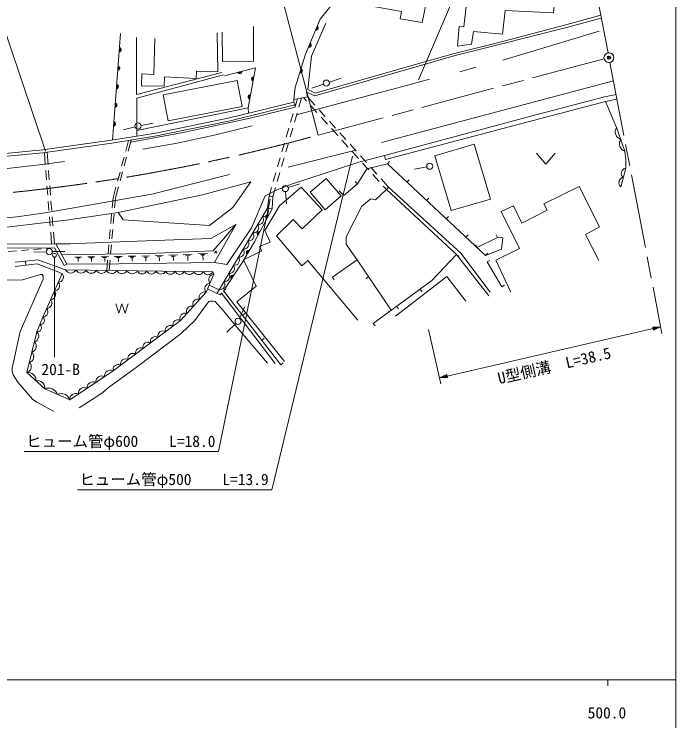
# Model space of a CAD drawing. Units: millimetres, scale not verified. Extents: x 40000 to 680000, y 20000 to 380000.
# Drawn here: x 471934 to 579000, y 198357 to 312687 of the extents above; entities that cross this region are included whole.
import ezdxf
from ezdxf.enums import TextEntityAlignment as Align

# ---------------------------------------------------------------- set-up
doc = ezdxf.new("R2010")
doc.units = ezdxf.units.MM
doc.header["$LTSCALE"] = 1000
doc.header["$PDMODE"] = 32
doc.header["$PDSIZE"] = 500
doc.linetypes.add('CHAIN', pattern=[18.5, 12, -1.5, 3.5, -1.5])
for name, color, linetype, lineweight in [('M-BGD', 7, 'Continuous', 13), ('M-BMK', 2, 'CHAIN', 13), ('M-BMK-SRVR', 3, 'Continuous', 13), ('M-STR-HTXT', 7, 'Continuous', 13), ('M-STR-STRC', 7, 'Continuous', 13), ('M-STR-STRD', 7, 'Continuous', 13), ('M-TTL-BAND', 7, 'Continuous', 13)]:
    doc.layers.add(name, color=color, linetype=linetype, lineweight=lineweight)
doc.layers.add('M-OTRS', color=6, linetype='Continuous')
doc.styles.add('ＭＳ ゴシック', font='')
doc.styles.get('ＭＳ ゴシック').set_extended_font_data('MS Gothic')

msp = doc.modelspace()

# ---------------------------------------------------------------- linework, layer by layer
at = {"layer": 'M-BGD'}
for p, q in [((487860, 292309), (489161, 309574)), ((491726, 299672), (491744, 308892)), ((505530, 303250), (491726, 299672)), ((491775, 299097), (505813, 302865)), ((522936, 301683), (524838, 302302)), ((521987, 301369), (520091, 300733)), ((491793, 293877), (491775, 299097)), ((517782, 299003), (517372, 297597)), ((518427, 299124), (517988, 297621)), ((518749, 299184), (519261, 298617)), ((519373, 299302), (520592, 297951)), ((567635, 298529), (569392, 294356)), ((519931, 297875), (520936, 296761)), ((517092, 296637), (516672, 295197)), ((517708, 296661), (517288, 295221)), ((521261, 297208), (522266, 296094)), ((492478, 294692), (494446, 295048)), ((521605, 296018), (522610, 294904)), ((522936, 295352), (523941, 294238)), ((491503, 294477), (489568, 293970)), ((516392, 294237), (515972, 292797)), ((517008, 294261), (516588, 292821)), ((523280, 294162), (524285, 293048)), ((524611, 293496), (525615, 292382)), ((490455, 292253), (489981, 290501)), ((490868, 292320), (490385, 290534)), ((515692, 291837), (515271, 290397)), ((516308, 291861), (515887, 290422)), ((524955, 292306), (525959, 291192)), ((526285, 291639), (527290, 290526)), ((526629, 290449), (527634, 289336)), ((476823, 290290), (476974, 288385)), ((477271, 290290), (477423, 288385)), ((489720, 289535), (489328, 288087)), ((490124, 289569), (489732, 288121)), ((514991, 289437), (514571, 287997)), ((515607, 289462), (515187, 288022)), ((527960, 289783), (528964, 288669)), ((531880, 289806), (532038, 289150)), ((556472, 290212), (557972, 288412)), ((557972, 288412), (559472, 290212)), ((528304, 288593), (529308, 287479)), ((532317, 288457), (532658, 288823)), ((532317, 288457), (532658, 288823)), ((548217, 273660), (532317, 288457)), ((477054, 287388), (477173, 285892)), ((477502, 287388), (477621, 285893)), ((489067, 287122), (488676, 285674)), ((489471, 287156), (489080, 285708)), ((514291, 287037), (513871, 285597)), ((514907, 287062), (514487, 285622)), ((529634, 287927), (530639, 286813)), ((538697, 287991), (536733, 287610)), ((529978, 286737), (530983, 285623)), ((531309, 286070), (532527, 284719)), ((535497, 285497), (535838, 285863)), ((477252, 284896), (477371, 283400)), ((477700, 284896), (477819, 283401)), ((488415, 284709), (487941, 282956)), ((488819, 284742), (488336, 282956)), ((516275, 284625), (518180, 285233)), ((527466, 285246), (527139, 285624)), ((531653, 284880), (532165, 284313)), ((513591, 284637), (513181, 283232)), ((514207, 284662), (513769, 283159)), ((515835, 283974), (515980, 281979)), ((477450, 282403), (477569, 280908)), ((477898, 282404), (478017, 280908)), ((487941, 282956), (487799, 281328)), ((488336, 282956), (488194, 281328)), ((512927, 281272), (513181, 283232)), ((513181, 283232), (513769, 283159)), ((513769, 283159), (513682, 281185)), ((538677, 282538), (539017, 282904)), ((513682, 281185), (512927, 281272)), ((487713, 280332), (487583, 278837)), ((488108, 280332), (487978, 278837)), ((477648, 279911), (477767, 278416)), ((478097, 279912), (478216, 278416)), ((541857, 279579), (542197, 279945)), ((487497, 277841), (487367, 276347)), ((487892, 277841), (487762, 276347)), ((477846, 277419), (477998, 275514)), ((478295, 277419), (478446, 275514)), ((545037, 276619), (545377, 276985)), ((550140, 276526), (549922, 276977)), ((550140, 276526), (546849, 274933)), ((472307, 274411), (470944, 274302)), ((474301, 274570), (473104, 274475)), ((476294, 274730), (475098, 274634)), ((478454, 274902), (477092, 274793)), ((487280, 275350), (487150, 273856)), ((487675, 275350), (487545, 273856)), ((546849, 274933), (546631, 275383)), ((546849, 274933), (546631, 275383)), ((477114, 274243), (475115, 274178)), ((478113, 274264), (480113, 274285)), ((481746, 273395), (482871, 273410)), ((482029, 273249), (482592, 273256)), ((482310, 273252), (482318, 272653)), ((483853, 273423), (485013, 273438)), ((484145, 273272), (484725, 273279)), ((484435, 273276), (484443, 272657)), ((485995, 273451), (487190, 273466)), ((486296, 273295), (486894, 273303)), ((486595, 273299), (486603, 272662)), ((488172, 273479), (489403, 273495)), ((488482, 273319), (489098, 273327)), ((488790, 273323), (488799, 272667)), ((490409, 273508), (491629, 273524)), ((490716, 273350), (491326, 273358)), ((491021, 273354), (491029, 272703)), ((492575, 273520), (493846, 273573)), ((492900, 273364), (493535, 273390)), ((493218, 273377), (493246, 272699)), ((494760, 273598), (496031, 273650)), ((495085, 273442), (495720, 273468)), ((495402, 273455), (495430, 272777)), ((496988, 273690), (498342, 273746)), ((497334, 273523), (498011, 273551)), ((497673, 273537), (497702, 272815)), ((499298, 273785), (500738, 273845)), ((499666, 273608), (500386, 273638)), ((500026, 273623), (500058, 272855)), ((501693, 273884), (503222, 273948)), ((502079, 273798), (502844, 273830)), ((502275, 273704), (502657, 273720)), ((502466, 273712), (502500, 272896)), ((504368, 274040), (504665, 274389)), ((504516, 274214), (504749, 274016)), ((543529, 273820), (543891, 273475)), ((548217, 273660), (548557, 274026)), ((472077, 272562), (473796, 272749)), ((480021, 272013), (480454, 272249)), ((487064, 272860), (486922, 271231)), ((487459, 272860), (487317, 271231)), ((548456, 272593), (548887, 272848)), ((548456, 272593), (548887, 272848)), ((550822, 268588), (548456, 272593)), ((473854, 272067), (472094, 271871)), ((523449, 270140), (523735, 269731)), ((529281, 270216), (528867, 269935)), ((505089, 268109), (503504, 268865)), ((550822, 268588), (551252, 268842)), ((504727, 267514), (503242, 268270)), ((505794, 267910), (506189, 268217)), ((505794, 267910), (506189, 268217)), ((515089, 255961), (505794, 267910)), ((537603, 268196), (537898, 267792)), ((488378, 265796), (488878, 264296)), ((488878, 264296), (489378, 265796)), ((489378, 265796), (489878, 264296)), ((489878, 264296), (490378, 265796)), ((508377, 263437), (509204, 265258)), ((533821, 265424), (534116, 265020)), ((508892, 263927), (509287, 264234)), ((532961, 264794), (532548, 264513)), ((507807, 262638), (506356, 261262)), ((530038, 262651), (530334, 262248)), ((511991, 259944), (512386, 260251)), ((515089, 255961), (515484, 256268))]:
    msp.add_line(p, q, dxfattribs=at)
for points in [[(560187, 323307), (559219, 312902), (551397, 313261), (550967, 309422), (546266, 309852), (545944, 307843), (543683, 307520), (543952, 310695), (544688, 310659), (545513, 317674)], [(517166, 298887), (517429, 300838), (519097, 306184), (521447, 311888), (523510, 314418), (525708, 319522)], [(530390, 319826), (529224, 314104), (534588, 313099), (534373, 311933), (537978, 311359), (539360, 318158)], [(519439, 300469), (520666, 299926), (537403, 304725), (542963, 306281), (550126, 308040), (561182, 310942), (566846, 312541)], [(519263, 300070), (520560, 299496), (537515, 304341), (543067, 305921), (550199, 307704), (561293, 310520), (566939, 312059)], [(519439, 300469), (520030, 305914), (522380, 311225)], [(505616, 309780), (505634, 305044), (510639, 305080), (510675, 310695)], [(494691, 308740), (494529, 302928), (492574, 303053), (492556, 301098), (496197, 301044), (496269, 302533), (501400, 302300), (501418, 303484), (504880, 303340), (504790, 309637)], [(505965, 302721), (510971, 303995), (509787, 297537), (509855, 296652)], [(517413, 297651), (517324, 298008), (517210, 298468), (517166, 298887), (519373, 299302), (519263, 300070)], [(531880, 289806), (555726, 296221), (567453, 299298), (569315, 299694)], [(430625, 288916), (438110, 288688), (447571, 288741), (458587, 289182), (463865, 289509), (476530, 290727), (487687, 292280), (494880, 293454), (506804, 295899), (517210, 298468)], [(532038, 289150), (555929, 295458), (567635, 298529), (569464, 298918)], [(430604, 288443), (438104, 288215), (447582, 288268), (458611, 288710), (463902, 289037), (476586, 290257), (487757, 291813), (494966, 292989), (506909, 295438), (517324, 298008)], [(490846, 292317), (490798, 291998), (499280, 293534), (510105, 295877), (517413, 297651)], [(509787, 297537), (491793, 293877), (491769, 292947)], [(569392, 294356), (570756, 290496), (570901, 289117), (570887, 287782), (570081, 284741)], [(504369, 272528), (506336, 272158), (510313, 278108), (512577, 283275), (514478, 284262), (516815, 285177), (527685, 288761), (531880, 289806)], [(527466, 285246), (529001, 287673), (532317, 288457)], [(527466, 285246), (525260, 283337), (524541, 284113)], [(548950, 267717), (544233, 274030), (532527, 284719), (532165, 284313), (543529, 273820), (548725, 267100)], [(552317, 267688), (549849, 272869), (553725, 274756), (550713, 280743), (552716, 281657), (554095, 278885), (558158, 280960), (557614, 282013), (563362, 284814), (566671, 278254), (564356, 277042), (566562, 272847)], [(514408, 276826), (517063, 279473), (518544, 277963), (521795, 281011), (518398, 284669), (514886, 281650), (512506, 277702), (513348, 275815), (511650, 275075), (512027, 274378), (509066, 272927), (511113, 268675), (507978, 266120), (515655, 256469)], [(532165, 284313), (530408, 282666), (529639, 282796), (528217, 281635), (525670, 276664), (525648, 276033), (525648, 275452), (526461, 274277), (527440, 272927)], [(505089, 268109), (510561, 277296), (512927, 281272)], [(488774, 280590), (480806, 279429), (471198, 278268), (459762, 277281), (447889, 276846), (436046, 276817), (427977, 277078), (408645, 278181), (394342, 278928), (383422, 279511)], [(513682, 281185), (510837, 275844), (508790, 272419), (505794, 267910)], [(507794, 278682), (503752, 276396), (490342, 275931), (481024, 275554), (478684, 275514)], [(479631, 273767), (493600, 273950), (504137, 274386), (507794, 278682)], [(507794, 278682), (504369, 272528), (488898, 272267), (480454, 272249)], [(527557, 263174), (519458, 272811), (518476, 271986), (514408, 276826)], [(550140, 276526), (550996, 276483), (550793, 274683), (548217, 273660)], [(459700, 275500), (478684, 275514), (480454, 272249)], [(459722, 274803), (478454, 274902), (480021, 272013)], [(530038, 262651), (539494, 269582), (543529, 273820)], [(480269, 271312), (475756, 272938), (473796, 272749), (473854, 272067), (475683, 272285), (479689, 270732)], [(523449, 270140), (527440, 272927), (532961, 264794)], [(480269, 271312), (491860, 271171), (504066, 271011), (504269, 270605), (502992, 267702), (498827, 263130), (487956, 254988), (480932, 250286), (476897, 252057), (473994, 254698), (475605, 261302), (476563, 263682), (479689, 270732)], [(455025, 269297), (459936, 269466), (473313, 269720), (476192, 270567), (476446, 270567), (476615, 270313), (476615, 269805), (472890, 261338), (471620, 255411), (471620, 254903), (471789, 254311), (472551, 253125), (474922, 250416), (475599, 249908), (478308, 248469)], [(533623, 263813), (541925, 270228), (545015, 266229)], [(505089, 268109), (504727, 267514), (505278, 267267), (505481, 267572), (514189, 256164)], [(482452, 249002), (484569, 250356), (486262, 251457), (487193, 252304), (491681, 255521), (498962, 261024), (501163, 263141), (503195, 265935), (503449, 266189), (503703, 266274), (504127, 266274), (504465, 266189), (505820, 264665), (507683, 262379), (512932, 256198)]]:
    msp.add_lwpolyline(points, dxfattribs=at)
for points in [[(496861, 295429), (508827, 297743), (508016, 301933), (496051, 299619)], [(540024, 289777), (542651, 280895), (548999, 282773), (546372, 291655)], [(522237, 281055), (524857, 283290), (522446, 286116), (519826, 283880)], [(488774, 280590), (502403, 283464), (510247, 285576), (507301, 281381), (503549, 278486), (489565, 279422)]]:
    msp.add_lwpolyline(points, close=True, dxfattribs=at)
for centre in [(522461, 301528), (491986, 294604), (539187, 288087), (515799, 284473), (477613, 274259), (508170, 262982)]:
    msp.add_circle(centre, 500, dxfattribs=at)
for centre, radius, start, end in [((520793, 310443), 354, 256.40821, 58.81339), ((520793, 310443), 283, 258.63225, 56.58935), ((520793, 310443), 212, 262.37858, 52.84303), ((520793, 310443), 142, 270.09031, 45.1313), ((520793, 310443), 100, 280.40797, 34.81364), ((519651, 307670), 354, 256.40821, 58.81339), ((519651, 307670), 283, 258.63225, 56.58935), ((519651, 307670), 212, 262.37858, 52.84303), ((519651, 307670), 142, 270.09031, 45.1313), ((519651, 307670), 100, 280.40797, 34.81364), ((488907, 306929), 354, 274.48874, 76.89392), ((488907, 306929), 283, 276.71278, 74.66988), ((488907, 306929), 212, 280.45911, 70.92356), ((488907, 306929), 142, 288.17084, 63.21183), ((488907, 306929), 100, 298.4885, 52.89417), ((488682, 303937), 354, 274.48874, 76.89392), ((488682, 303937), 283, 276.71278, 74.66988), ((488682, 303937), 212, 280.45911, 70.92356), ((488682, 303937), 142, 288.17084, 63.21183), ((488682, 303937), 100, 298.4885, 52.89417), ((508455, 303411), 354, 203.075, 5.48018), ((508455, 303411), 283, 205.29904, 3.25614), ((508455, 303411), 212, 209.04536, 359.50981), ((508455, 303411), 142, 216.75709, 351.79808), ((508455, 303411), 100, 227.07476, 341.48042), ((518211, 303527), 354, 261.46528, 63.87046), ((518211, 303527), 283, 263.68932, 61.64642), ((518211, 303527), 212, 267.43565, 57.9001), ((518211, 303527), 142, 275.14738, 50.18837), ((518211, 303527), 100, 285.46504, 39.8707), ((510702, 302231), 354, 88.40855, 250.81373), ((510702, 302231), 283, 90.63259, 248.58969), ((510702, 302231), 212, 94.37892, 244.84337), ((510702, 302231), 142, 102.09065, 237.13164), ((510702, 302231), 100, 112.40831, 226.81397), ((488456, 300945), 354, 274.48874, 76.89392), ((488456, 300945), 283, 276.71278, 74.66988), ((488456, 300945), 212, 280.45911, 70.92356), ((488456, 300945), 142, 288.17084, 63.21183), ((488456, 300945), 100, 298.4885, 52.89417), ((510161, 299281), 354, 88.40855, 250.81373), ((510161, 299281), 283, 90.63259, 248.58969), ((510161, 299281), 212, 94.37892, 244.84337), ((510161, 299281), 142, 102.09065, 237.13164), ((510161, 299281), 100, 112.40831, 226.81397), ((488231, 297954), 354, 274.48874, 76.89392), ((488231, 297954), 283, 276.71278, 74.66988), ((488231, 297954), 212, 280.45911, 70.92356), ((488231, 297954), 142, 288.17084, 63.21183), ((488231, 297954), 100, 298.4885, 52.89417), ((488006, 294962), 354, 274.48874, 76.89392), ((488006, 294962), 283, 276.71278, 74.66988), ((488006, 294962), 212, 280.45911, 70.92356), ((488006, 294962), 142, 288.17084, 63.21183), ((488006, 294962), 100, 298.4885, 52.89417), ((570485, 293657), 1298, 147.3962, 251.52893), ((571167, 291727), 1298, 147.3962, 251.52893), ((571042, 286927), 868, 100.26328, 230.06121), ((570639, 285407), 868, 100.26328, 230.06121), ((512236, 280786), 845, 263.33808, 35.1659), ((513012, 279813), 354, 70.75726, 233.16244), ((511448, 279460), 845, 263.33808, 35.1659), ((513012, 279813), 283, 72.9813, 230.9384), ((513012, 279813), 212, 76.72762, 227.19207), ((513012, 279813), 142, 84.43935, 219.48034), ((513012, 279813), 100, 94.75702, 209.16268), ((510659, 278135), 845, 263.33808, 35.1659), ((509884, 276810), 833, 262.80309, 35.64283), ((511602, 277165), 354, 70.75726, 233.16244), ((511602, 277165), 283, 72.9813, 230.9384), ((511602, 277165), 212, 76.72762, 227.19207), ((511602, 277165), 142, 84.43935, 219.48034), ((511602, 277165), 100, 94.75702, 209.16268), ((509102, 275498), 833, 262.80309, 35.64283), ((508320, 274185), 833, 262.80309, 35.64283), ((509860, 274104), 354, 67.94088, 230.34606), ((507539, 272873), 833, 262.80309, 35.64283), ((509860, 274104), 283, 70.16492, 228.12202), ((509860, 274104), 212, 73.91125, 224.3757), ((509860, 274104), 142, 81.62298, 216.66397), ((509860, 274104), 100, 91.94064, 206.3463), ((481103, 271738), 936, 207.04705, 331.55403), ((482758, 271718), 936, 207.04705, 331.55403), ((484414, 271697), 936, 207.04705, 331.55403), ((486070, 271677), 936, 207.04705, 331.55403), ((487726, 271657), 936, 207.04705, 331.55403), ((489382, 271637), 936, 207.04705, 331.55403), ((491038, 271617), 936, 207.04705, 331.55403), ((492628, 271493), 832, 202.77199, 335.72927), ((494153, 271473), 832, 202.77199, 335.72927), ((495679, 271453), 832, 202.77199, 335.72927), ((497205, 271433), 832, 202.77199, 335.72927), ((498730, 271413), 832, 202.77199, 335.72927), ((500256, 271393), 832, 202.77199, 335.72927), ((501782, 271373), 832, 202.77199, 335.72927), ((503308, 271353), 832, 202.77199, 335.72927), ((506757, 271560), 833, 262.80309, 35.64283), ((479061, 270167), 845, 270.17352, 42.00277), ((504297, 269727), 879, 91.77454, 220.72647), ((505976, 270248), 833, 262.80309, 35.64283), ((507337, 270134), 354, 65.19529, 227.60047), ((507337, 270134), 283, 67.41933, 225.37643), ((507337, 270134), 212, 71.16565, 221.6301), ((507337, 270134), 142, 78.87738, 213.91837), ((507337, 270134), 100, 89.19505, 203.60071), ((478436, 268757), 845, 270.17352, 42.00277), ((503658, 268275), 879, 91.77454, 220.72647), ((505194, 268935), 833, 262.80309, 35.64283), ((477811, 267347), 845, 270.17352, 42.00277), ((502729, 266897), 848, 71.87778, 203.44822), ((477186, 265937), 845, 270.17352, 42.00277), ((501687, 265754), 848, 71.87778, 203.44822), ((500646, 264611), 848, 71.87778, 203.44822), ((476560, 264527), 845, 270.17352, 42.00277), ((499605, 263468), 848, 71.87778, 203.44822), ((476174, 263147), 661, 262.20545, 53.95099), ((498414, 262422), 819, 59.7723, 193.89402), ((475695, 261957), 661, 262.20545, 53.95099), ((497206, 261518), 819, 59.7723, 193.89402), ((474945, 260588), 972, 285.33961, 47.24067), ((495999, 260613), 819, 59.7723, 193.89402), ((474542, 258937), 972, 285.33961, 47.24067), ((493583, 258804), 819, 59.7723, 193.89402), ((494791, 259708), 819, 59.7723, 193.89402), ((492375, 257899), 819, 59.7723, 193.89402), ((474140, 257286), 972, 285.33961, 47.24067), ((491167, 256994), 819, 59.7723, 193.89402), ((473737, 255635), 972, 285.33961, 47.24067), ((489959, 256090), 819, 59.7723, 193.89402), ((487512, 254132), 965, 62.59157, 185.00684), ((488751, 255185), 819, 59.7723, 193.89402), ((474240, 253511), 1213, 353.69154, 101.70407), ((486107, 253192), 965, 62.59157, 185.00684), ((475691, 252190), 1213, 353.69154, 101.70407), ((484702, 252251), 965, 62.59157, 185.00684), ((477518, 250732), 1463, 17.47876, 115.13281), ((483297, 251311), 965, 62.59157, 185.00684), ((479536, 249846), 1463, 17.47876, 115.13281), ((481892, 250370), 965, 62.59157, 185.00684)]:
    msp.add_arc(centre, radius, start, end, dxfattribs=at)
at = {"layer": 'M-BMK'}
for p, q in [((562291, 336245), (568020, 306433)), ((567398, 305442), (521103, 293120)), ((568322, 304862), (576750, 261001))]:
    msp.add_line(p, q, dxfattribs=at)
msp.add_arc((441283, 582179), 299877, 275.83722, 285.43679, dxfattribs=at)
at = {"layer": 'M-BMK-SRVR'}
msp.add_line((521103, 293120), (513500, 322168), dxfattribs=at)
msp.add_circle((568171, 305648), 800, dxfattribs=at)
at = {"layer": 'M-OTRS'}
msp.add_point((568171, 305648), dxfattribs=at)
at = {"layer": 'M-STR-HTXT'}
for p, q in [((477029, 290540), (467665, 318203)), ((526686, 289715), (513626, 235753)), ((513357, 282737), (505015, 241924)), ((541990, 254132), (575321, 261817)), ((576539, 262098), (575265, 262061)), ((575265, 262061), (575377, 261574)), ((575520, 262068), (575276, 262012)), ((575287, 261963), (575774, 262076)), ((576029, 262083), (575298, 261915)), ((575310, 261866), (576284, 262091)), ((576539, 262098), (575321, 261817)), ((575332, 261769), (576307, 261993)), ((576074, 261888), (575343, 261720)), ((576539, 262098), (575377, 261574)), ((538975, 261646), (540997, 252877)), ((575355, 261671), (575842, 261783)), ((575609, 261679), (575366, 261622)), ((540772, 253851), (541934, 254375)), ((540772, 253851), (541990, 254132)), ((540772, 253851), (542047, 253888)), ((541979, 254181), (541005, 253956)), ((542002, 254083), (541027, 253858)), ((541237, 254061), (541968, 254229)), ((541282, 253866), (542013, 254034)), ((541957, 254278), (541470, 254166)), ((542024, 253986), (541537, 253873)), ((541702, 254271), (541946, 254327)), ((541792, 253881), (542035, 253937)), ((542047, 253888), (541934, 254375)), ((505015, 241924), (473565, 241924)), ((513626, 235753), (482176, 235753))]:
    msp.add_line(p, q, dxfattribs=at)
at = {"layer": 'M-STR-STRC'}
for p, q in [((537367, 302041), (547764, 326365)), ((478446, 273304), (478446, 257167))]:
    msp.add_line(p, q, dxfattribs=at)
msp.add_circle((478471, 273678), 305, dxfattribs=at)
at = {"layer": 'M-STR-STRD'}
for p, q in [((551019, 305236), (566612, 309941)), ((544056, 303352), (546658, 304081)), ((531394, 291903), (568902, 301893)), ((516265, 287951), (527020, 290621)), ((494227, 283537), (506773, 286760))]:
    msp.add_line(p, q, dxfattribs=at)
for points in [[(517628, 296420), (528286, 299262), (534833, 300979), (539164, 302187)], [(492750, 290841), (498329, 291819), (504325, 293089), (510456, 294619)], [(455028, 286636), (464042, 287177), (470829, 287739), (476450, 288384), (480103, 288874)], [(454676, 278927), (460361, 279135), (469251, 279643), (472383, 279897), (476617, 280489), (494227, 283537)]]:
    msp.add_lwpolyline(points, dxfattribs=at)
at = {"layer": 'M-TTL-BAND'}
for p, q in [((579000, 20000), (579000, 370000)), ((40000, 205000), (579000, 205000)), ((568000, 205000), (568000, 204000))]:
    msp.add_line(p, q, dxfattribs=at)

# ---------------------------------------------------------------- texts
at = {"layer": 'M-STR-HTXT', "style": 'ＭＳ ゴシック'}
msp.add_text('U型側溝  L=38.5', height=1833, rotation=12.985, dxfattribs=at).set_placement((559666, 254411), align=Align.BOTTOM_CENTER)
for s, p in [('ヒューム管φ600\u3000\u3000L=18.0', (489190, 242124)), ('ヒューム管φ500\u3000\u3000L=13.9', (497801, 235953))]:
    msp.add_text(s, height=1833, dxfattribs=at).set_placement(p, align=Align.BOTTOM_CENTER)
at = {"layer": 'M-STR-STRC', "style": 'ＭＳ ゴシック'}
msp.add_text('201-B', height=1833, dxfattribs=at).set_placement((476345, 255207), align=Align.MIDDLE_LEFT)
at = {"layer": 'M-TTL-BAND', "style": 'ＭＳ ゴシック'}
msp.add_text('500.0', height=1833, dxfattribs=at).set_placement((567844, 198195), align=Align.BOTTOM_CENTER)

doc.saveas('drawing.dxf')
